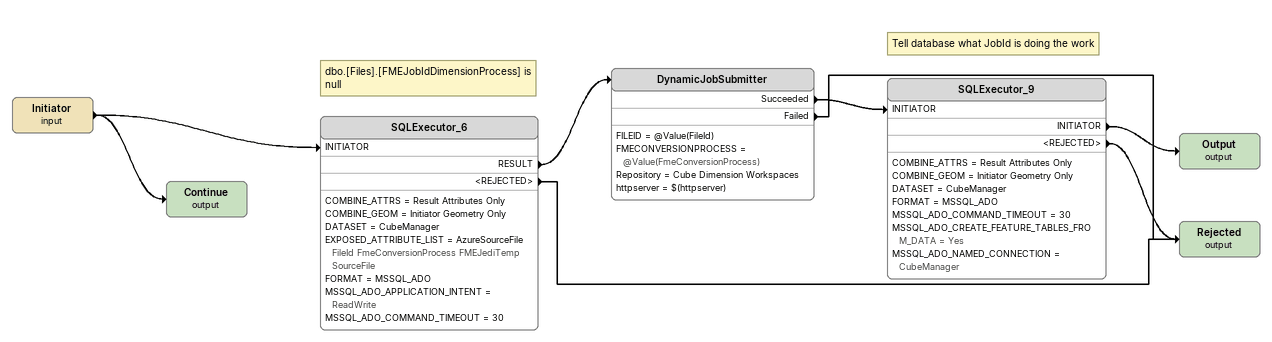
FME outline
Initiator (input)
    -> SQLExecutor_6 [INITIATOR]
    -> Continue (output)
Note: dbo.[Files].[FMEJobIdDimensionProcess] is null
SQLExecutor_6
    COMBINE_ATTRS = Result Attributes Only
    COMBINE_GEOM = Initiator Geometry Only
    DATASET = CubeManager
    EXPOSED_ATTRIBUTE_LIST = AzureSourceFile FileId FmeConversionProcess FMEJediTemp SourceFile
    FORMAT = MSSQL_ADO
    MSSQL_ADO_APPLICATION_INTENT = ReadWrite
    MSSQL_ADO_COMMAND_TIMEOUT = 30
    RESULT -> DynamicJobSubmitter
    <REJECTED> -> Rejected (output)
DynamicJobSubmitter
    FILEID = @Value(FileId)
    FMECONVERSIONPROCESS = @Value(FmeConversionProcess)
    Repository = Cube Dimension Workspaces
    httpserver = $(httpserver)
    Succeeded -> SQLExecutor_9 [INITIATOR]
    Failed -> Rejected (output)
Note: Tell database what JobId is doing the work
SQLExecutor_9
    COMBINE_ATTRS = Result Attributes Only
    COMBINE_GEOM = Initiator Geometry Only
    DATASET = CubeManager
    FORMAT = MSSQL_ADO
    MSSQL_ADO_COMMAND_TIMEOUT = 30
    MSSQL_ADO_CREATE_FEATURE_TABLES_FROM_DATA = Yes
    MSSQL_ADO_NAMED_CONNECTION = CubeManager
    INITIATOR -> Output (output)
    <REJECTED> -> Rejected (output)
Output (output)
Rejected (output)
Continue (output)
